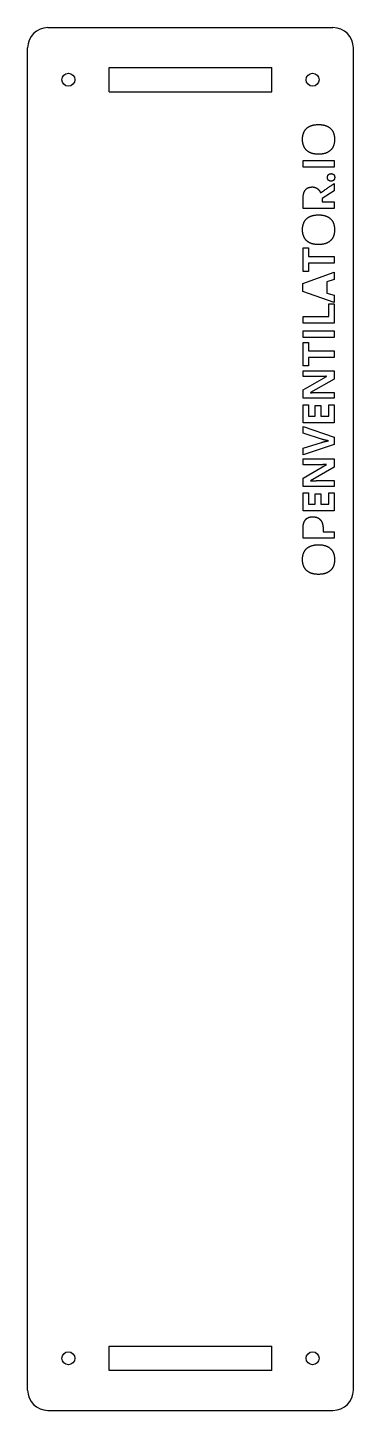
# Model space of a CAD drawing. Extents: x -137 to -57, y -170 to 170.
import ezdxf

# ---------------------------------------------------------------- set-up
doc = ezdxf.new("R2010")
doc.units = 0
doc.header["$MEASUREMENT"] = 0
doc.layers.add('VISIBLE', color=7, linetype='CONTINUOUS')

msp = doc.modelspace()

# ---------------------------------------------------------------- linework, layer by layer
at = {"layer": 'VISIBLE'}
for p, q in [((-131.59, 169.78), (-61.59, 169.78)), ((-136.59, -164.78), (-136.59, 164.78)), ((-56.59, -164.78), (-56.59, 164.78)), ((-116.59, 154), (-116.59, 160)), ((-116.59, 160), (-76.59, 160)), ((-76.59, 154), (-76.59, 160)), ((-116.59, 154), (-76.59, 154)), ((-68.95, 135.49), (-68.95, 137.12)), ((-68.95, 137.12), (-61.31, 137.12)), ((-61.31, 137.12), (-61.31, 135.49)), ((-61.31, 135.49), (-68.95, 135.49)), ((-61.31, 129.68), (-64.24, 127.85)), ((-61.31, 131.48), (-61.31, 129.68)), ((-68.95, 125.37), (-68.95, 127.6)), ((-64.24, 127.85), (-64.24, 126.99)), ((-64.24, 126.99), (-61.31, 126.99)), ((-61.31, 126.99), (-61.31, 125.37)), ((-61.31, 125.37), (-68.95, 125.37)), ((-68.95, 109.9), (-68.95, 115.67)), ((-68.95, 115.67), (-67.6, 115.67)), ((-67.6, 115.67), (-67.6, 113.6)), ((-67.6, 113.6), (-61.31, 113.6)), ((-61.31, 113.6), (-61.31, 111.98)), ((-68.98, 106.98), (-61.31, 109.69)), ((-67.6, 109.9), (-68.95, 109.9)), ((-61.31, 111.98), (-67.6, 111.98)), ((-67.6, 111.98), (-67.6, 109.9)), ((-61.31, 109.69), (-61.31, 107.94)), ((-68.98, 105), (-68.98, 106.98)), ((-61.31, 107.94), (-63.13, 107.39)), ((-63.13, 107.39), (-63.13, 104.6)), ((-61.31, 102.3), (-68.98, 105)), ((-63.13, 104.6), (-61.31, 104.05)), ((-62.64, 98.83), (-62.64, 101.93)), ((-62.64, 101.93), (-61.31, 101.93)), ((-61.31, 104.05), (-61.31, 102.3)), ((-61.31, 101.93), (-61.31, 97.21)), ((-68.95, 97.21), (-68.95, 98.83)), ((-68.95, 98.83), (-62.64, 98.83)), ((-61.31, 97.21), (-68.95, 97.21)), ((-68.95, 93.67), (-68.95, 95.29)), ((-68.95, 95.29), (-61.31, 95.29)), ((-61.31, 95.29), (-61.31, 93.67)), ((-61.31, 93.67), (-68.95, 93.67)), ((-68.95, 86.72), (-68.95, 92.49)), ((-68.95, 92.49), (-67.6, 92.49)), ((-67.6, 92.49), (-67.6, 90.41)), ((-67.6, 90.41), (-61.31, 90.41)), ((-61.31, 88.79), (-67.6, 88.79)), ((-67.6, 88.79), (-67.6, 86.72)), ((-61.31, 90.41), (-61.31, 88.79)), ((-67.6, 86.72), (-68.95, 86.72)), ((-68.95, 85.54), (-61.31, 85.54)), ((-68.95, 84.08), (-68.95, 85.54)), ((-61.31, 85.54), (-61.31, 83.48)), ((-68.95, 80.8), (-63.22, 84.12)), ((-65.33, 84.08), (-68.95, 84.08)), ((-61.31, 83.48), (-67.09, 80.15)), ((-63.22, 84.12), (-63.22, 84.16)), ((-68.95, 78.76), (-68.95, 80.8)), ((-61.31, 78.76), (-68.95, 78.76)), ((-67.09, 80.15), (-67.09, 80.11)), ((-64.9, 80.21), (-61.31, 80.21)), ((-61.31, 80.21), (-61.31, 78.76)), ((-68.95, 72.76), (-68.95, 77.17)), ((-68.95, 77.17), (-67.62, 77.17)), ((-67.62, 77.17), (-67.62, 74.38)), ((-65.94, 74.38), (-65.94, 76.97)), ((-65.94, 76.97), (-64.61, 76.97)), ((-64.61, 76.97), (-64.61, 74.38)), ((-62.64, 77.17), (-61.31, 77.17)), ((-62.64, 74.38), (-62.64, 77.17)), ((-61.31, 77.17), (-61.31, 72.76)), ((-61.31, 72.76), (-68.95, 72.76)), ((-68.95, 70.16), (-68.95, 71.8)), ((-68.95, 71.8), (-61.31, 69.2)), ((-67.62, 74.38), (-65.94, 74.38)), ((-64.61, 74.38), (-62.64, 74.38)), ((-64.4, 68.72), (-68.95, 70.16)), ((-68.95, 66.48), (-64.4, 67.92)), ((-61.31, 69.2), (-61.31, 67.44)), ((-61.31, 67.44), (-68.95, 64.84)), ((-68.95, 64.84), (-68.95, 66.48)), ((-68.95, 63.88), (-61.31, 63.88)), ((-68.95, 62.42), (-68.95, 63.88)), ((-68.95, 59.14), (-63.22, 62.46)), ((-65.33, 62.42), (-68.95, 62.42)), ((-61.31, 61.82), (-67.09, 58.49)), ((-63.22, 62.46), (-63.22, 62.5)), ((-61.31, 63.88), (-61.31, 61.82)), ((-68.95, 57.1), (-68.95, 59.14)), ((-67.09, 58.49), (-67.09, 58.45)), ((-64.9, 58.55), (-61.31, 58.55)), ((-61.31, 58.55), (-61.31, 57.1)), ((-61.31, 57.1), (-68.95, 57.1)), ((-68.95, 51.1), (-68.95, 55.51)), ((-68.95, 55.51), (-67.62, 55.51)), ((-67.62, 55.51), (-67.62, 52.72)), ((-65.94, 52.72), (-65.94, 55.31)), ((-65.94, 55.31), (-64.61, 55.31)), ((-64.61, 55.31), (-64.61, 52.72)), ((-62.64, 55.51), (-61.31, 55.51)), ((-62.64, 52.72), (-62.64, 55.51)), ((-61.31, 55.51), (-61.31, 51.1)), ((-61.31, 51.1), (-68.95, 51.1)), ((-67.62, 52.72), (-65.94, 52.72)), ((-64.61, 52.72), (-62.64, 52.72)), ((-68.95, 44.38), (-68.95, 46.82)), ((-61.31, 44.38), (-68.95, 44.38)), ((-64.02, 46.69), (-64.02, 46)), ((-64.02, 46), (-61.31, 46)), ((-61.31, 46), (-61.31, 44.38)), ((-116.59, -160), (-116.59, -154)), ((-116.59, -154), (-76.59, -154)), ((-76.59, -160), (-76.59, -154)), ((-76.59, -160), (-116.59, -160)), ((-131.59, -169.78), (-61.59, -169.78))]:
    msp.add_line(p, q, dxfattribs=at)
for centre in [(-126.59, 157), (-66.59, 157), (-126.59, -157), (-66.59, -157)]:
    msp.add_circle(centre, 1.6, dxfattribs=at)
for centre, start, end in [((-131.59, 164.78), 90, 180), ((-61.59, 164.78), 0, 90), ((-131.59, -164.78), 180, 270), ((-61.59, -164.78), 270, 0)]:
    msp.add_arc(centre, 5, start, end, dxfattribs=at)
for points in [[(-69.07, 142.35), (-69.07, 144.11), (-68.06, 145.04)], [(-68.06, 145.04), (-67.04, 145.98), (-65.14, 145.98)], [(-65.14, 145.98), (-63.24, 145.98), (-62.22, 145.04)], [(-62.22, 145.04), (-61.2, 144.1), (-61.2, 142.34)], [(-68.06, 139.64), (-69.07, 140.59), (-69.07, 142.35)], [(-65.15, 138.7), (-67.06, 138.7), (-68.06, 139.64)], [(-62.22, 139.64), (-63.24, 138.7), (-65.15, 138.7)], [(-61.2, 142.34), (-61.2, 140.58), (-62.22, 139.64)], [(-62.94, 133.01), (-62.94, 133.44), (-62.71, 133.68)], [(-62.72, 132.33), (-62.94, 132.56), (-62.94, 133.01)], [(-62.71, 133.68), (-62.48, 133.92), (-62.05, 133.92)], [(-62.05, 133.92), (-61.64, 133.92), (-61.4, 133.68)], [(-61.4, 133.68), (-61.17, 133.44), (-61.17, 133.01)], [(-61.17, 133.01), (-61.17, 132.57), (-61.4, 132.33)], [(-68.95, 127.6), (-68.95, 129.16), (-68.38, 129.91)], [(-68.38, 129.91), (-67.82, 130.65), (-66.66, 130.65)], [(-66.66, 130.65), (-65.99, 130.65), (-65.46, 130.28)], [(-65.46, 130.28), (-64.93, 129.91), (-64.64, 129.23)], [(-64.64, 129.23), (-62.06, 130.96), (-61.31, 131.48)], [(-62.05, 132.09), (-62.49, 132.09), (-62.72, 132.33)], [(-61.4, 132.33), (-61.63, 132.09), (-62.05, 132.09)], [(-69.07, 120.16), (-69.07, 121.92), (-68.06, 122.85)], [(-68.06, 122.85), (-67.04, 123.79), (-65.14, 123.79)], [(-65.14, 123.79), (-63.24, 123.79), (-62.22, 122.85)], [(-62.22, 122.85), (-61.2, 121.91), (-61.2, 120.15)], [(-68.06, 117.45), (-69.07, 118.4), (-69.07, 120.16)], [(-61.2, 120.15), (-61.2, 118.39), (-62.22, 117.45)], [(-65.15, 116.51), (-67.06, 116.51), (-68.06, 117.45)], [(-62.22, 117.45), (-63.24, 116.51), (-65.15, 116.51)], [(-63.22, 84.16), (-64.72, 84.08), (-65.33, 84.08)], [(-67.09, 80.11), (-65.56, 80.21), (-64.9, 80.21)], [(-62.72, 68.32), (-63.2, 68.38), (-64.4, 68.72)], [(-64.4, 67.92), (-64, 68.04), (-63.46, 68.17)], [(-63.46, 68.17), (-62.93, 68.29), (-62.72, 68.32)], [(-63.22, 62.5), (-64.72, 62.42), (-65.33, 62.42)], [(-67.09, 58.45), (-65.56, 58.55), (-64.9, 58.55)], [(-68.95, 46.82), (-68.95, 48.21), (-68.35, 48.94)], [(-68.35, 48.94), (-67.75, 49.66), (-66.57, 49.66)], [(-66.57, 49.66), (-65.33, 49.66), (-64.68, 48.89)], [(-64.68, 48.89), (-64.02, 48.12), (-64.02, 46.69)], [(-69.07, 39.17), (-69.07, 40.93), (-68.06, 41.86)], [(-68.06, 41.86), (-67.04, 42.79), (-65.14, 42.79)], [(-65.14, 42.79), (-63.24, 42.79), (-62.22, 41.85)], [(-62.22, 41.85), (-61.2, 40.91), (-61.2, 39.16)], [(-68.06, 36.46), (-69.07, 37.4), (-69.07, 39.17)], [(-61.2, 39.16), (-61.2, 37.4), (-62.22, 36.46)], [(-65.15, 35.52), (-67.06, 35.52), (-68.06, 36.46)], [(-62.22, 36.46), (-63.24, 35.52), (-65.15, 35.52)]]:
    msp.add_open_spline(points, degree=2, dxfattribs=at)

doc.saveas('drawing.dxf')
